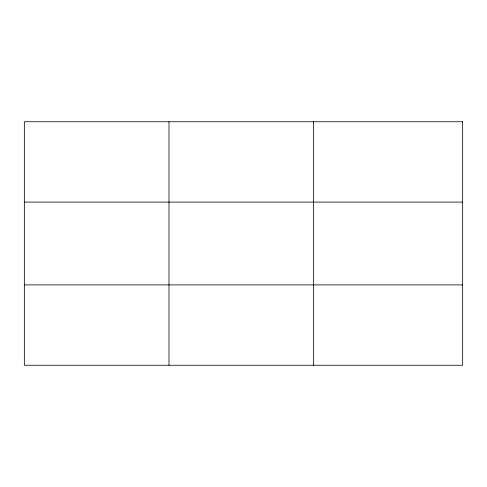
<?xml version="1.0" encoding="UTF-8"?>
<svg xmlns="http://www.w3.org/2000/svg" width="487" height="487" viewBox="0 0 487 487"><rect width="100%" height="100%" fill="white"/><g stroke="black" fill="none" stroke-linecap="round" stroke-linejoin="round"><path stroke-width="0.73" d="M168.989 365.25L168.989 121.75M313.628 365.25L313.628 121.75M24.35 202.105L462.65 202.105M24.35 284.895L462.65 284.895M462.65 121.75L24.35 121.75L24.35 365.25L462.65 365.25L462.65 121.75"/></g></svg>
